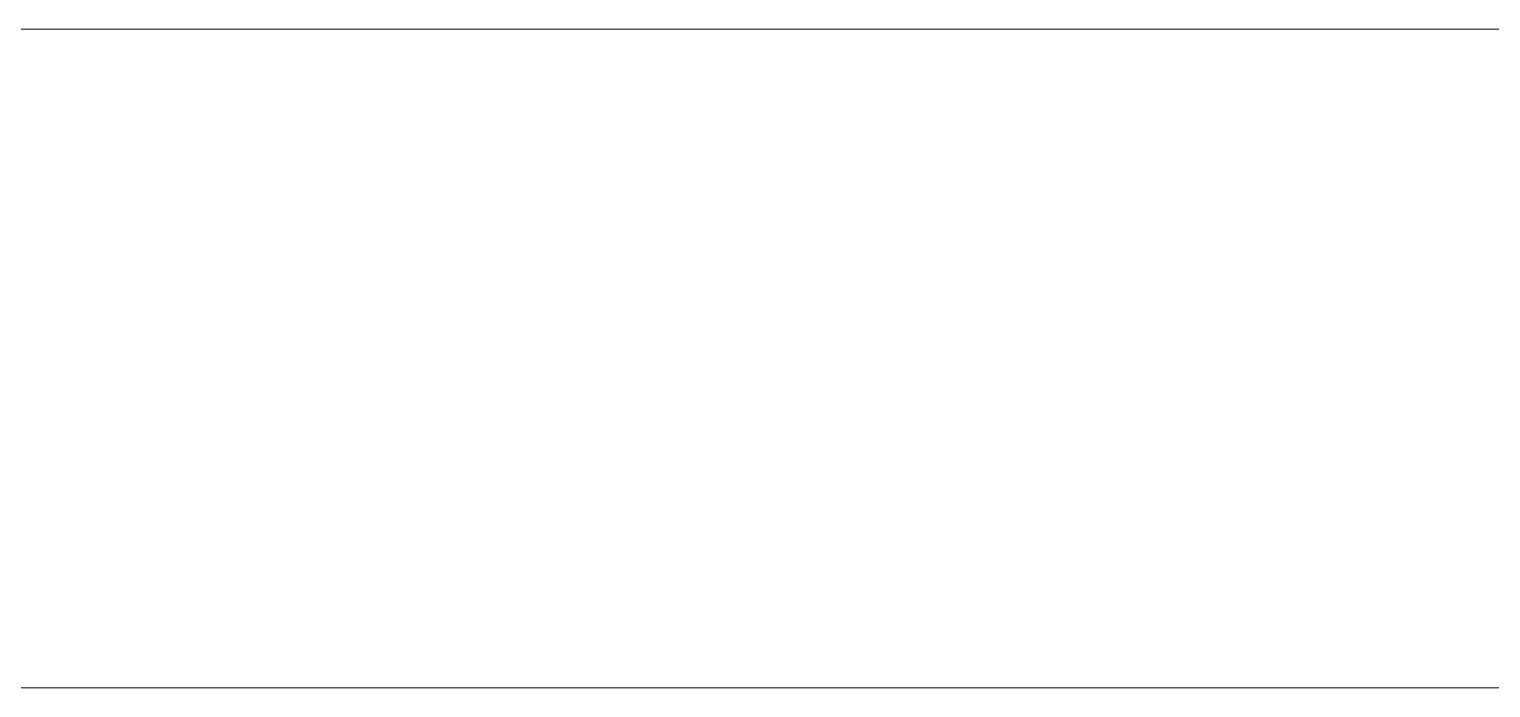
# Model space of a CAD drawing. Header units: inches. Extents: x -827 to 154, y -802 to 207.
# Drawn here: x -111.9585 to -111.7159, y -165.0039 to -164.8945 of the extents above; entities that cross this region are included whole.
import ezdxf

# ---------------------------------------------------------------- set-up
doc = ezdxf.new("R2010")
doc.units = ezdxf.units.IN
doc.header["$MEASUREMENT"] = 0
doc.layers.add('Layer0', color=7, linetype='Continuous', lineweight=9)
doc.layers.add('Shop_Sabre_RC-8_CNC_Router_skp', color=8, linetype='Continuous', lineweight=9)

# ---------------------------------------------------------------- blocks, each defined once
blk = doc.blocks.new('Shop_Sabre_RC-8_CNC_Router_skp_102-402841-Level 1')
at = {"layer": 'Layer0'}
for p, q in [((4.62332, 1.24168), (3.60195, 1.24168)), ((4.68419, 1.13231), (3.60195, 1.13231)), ((4.68419, 1.13231), (3.60195, 1.13231))]:
    blk.add_line(p, q, dxfattribs=at)
blk = doc.blocks.new('Shop_Sabre_RC-8_CNC_Router_skp_99-402838-Level 1')
blk.add_blockref('Shop_Sabre_RC-8_CNC_Router_skp_102-402841-Level 1', (0, 0))
blk = doc.blocks.new('Shop_Sabre_RC-8_CNC_Router_skp_97-402836-Level 1')
blk.add_blockref('Shop_Sabre_RC-8_CNC_Router_skp_99-402838-Level 1', (0, 0))
blk = doc.blocks.new('Shop_Sabre_RC-8_CNC_Router_skp_79-402818-Level 1')
blk.add_blockref('Shop_Sabre_RC-8_CNC_Router_skp_97-402836-Level 1', (1.51743, 6.24073))
blk = doc.blocks.new('Shop_Sabre_RC-8_CNC_Router_skp_1-402740-Level 1')
blk.add_blockref('Shop_Sabre_RC-8_CNC_Router_skp_79-402818-Level 1', (41.85104, 24.85755))
blk = doc.blocks.new('Shop_Sabre_RC-8_CNC_Router_skp-402726-Level 1')
blk.add_blockref('Shop_Sabre_RC-8_CNC_Router_skp_1-402740-Level 1', (0, 0))

msp = doc.modelspace()

# ---------------------------------------------------------------- block references
at = {"layer": 'Shop_Sabre_RC-8_CNC_Router_skp', "color": 7, "rotation": 180}
msp.add_blockref('Shop_Sabre_RC-8_CNC_Router_skp-402726-Level 1', (-64.395614, -132.663924), dxfattribs=at)

doc.saveas('drawing.dxf')
